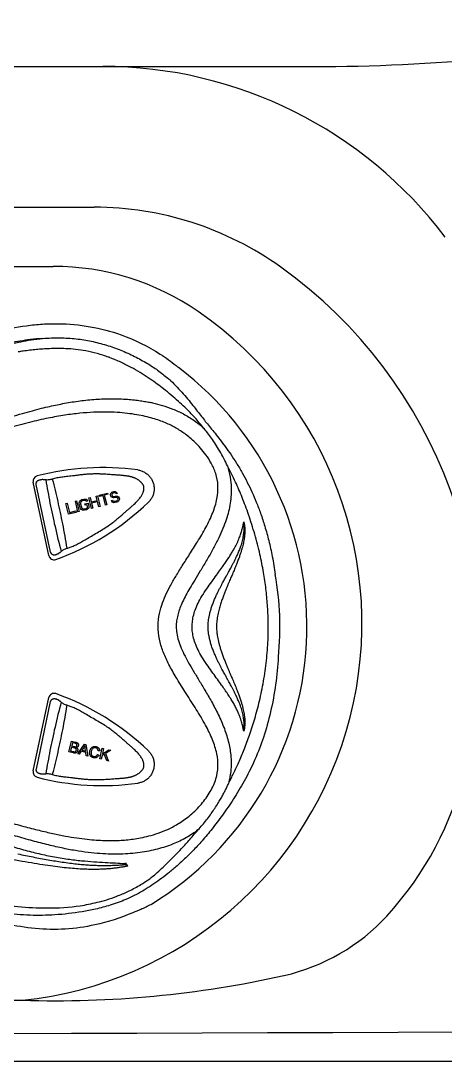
# Model space of a CAD drawing. Extents: x 938 to 1038, y 781 to 934.
# Drawn here: x 991.04 to 994.89, y 799.56 to 809.01 of the extents above; entities that cross this region are included whole.
import ezdxf

# ---------------------------------------------------------------- set-up
doc = ezdxf.new("R2010")
doc.units = 0
doc.header["$MEASUREMENT"] = 0
doc.layers.add('1', color=4, linetype='Continuous')

# ---------------------------------------------------------------- blocks, each defined once
blk = doc.blocks.new('main_control')
at = {"color": 3, "linetype": 'Continuous'}
for p, q in [((15.3187, 17.8511), (15.307, 17.8602)), ((14.278, 16.3371), (14.1367, 17.002)), ((14.2953, 16.3685), (14.1649, 16.982)), ((14.7363, 16.8846), (14.8119, 16.9034)), ((14.8119, 16.9034), (14.8145, 16.8931)), ((14.8394, 16.8949), (14.8453, 16.9052)), ((14.8453, 16.9052), (14.8522, 16.9113)), ((14.8522, 16.9113), (14.8597, 16.9154)), ((14.8628, 16.903), (14.8573, 16.8994)), ((14.8597, 16.9154), (14.8696, 16.9178)), ((14.8747, 16.9059), (14.8628, 16.903)), ((14.8696, 16.9178), (14.8801, 16.9182)), ((14.8812, 16.9054), (14.8747, 16.9059)), ((14.8801, 16.9182), (14.8896, 16.914)), ((14.8862, 16.9022), (14.8812, 16.9054)), ((14.8892, 16.8986), (14.8862, 16.9022)), ((14.8896, 16.914), (14.8976, 16.9073)), ((14.8976, 16.9073), (14.9012, 16.9016)), ((15.1305, 16.9849), (15.1254, 16.9908)), ((14.4319, 16.8087), (14.4438, 16.8117)), ((14.456, 16.7117), (14.4319, 16.8087)), ((14.4438, 16.8117), (14.4649, 16.727)), ((14.5194, 16.8305), (14.5314, 16.8335)), ((14.5436, 16.7335), (14.5194, 16.8305)), ((14.5314, 16.8335), (14.5555, 16.7365)), ((14.5549, 16.8152), (14.5568, 16.8245)), ((14.5555, 16.8044), (14.5549, 16.8152)), ((14.5568, 16.8245), (14.5627, 16.8347)), ((14.5627, 16.8347), (14.5697, 16.8409)), ((14.5698, 16.8233), (14.5674, 16.8162)), ((14.5674, 16.8162), (14.5674, 16.8074)), ((14.5697, 16.8409), (14.5791, 16.8454)), ((14.5748, 16.829), (14.5698, 16.8233)), ((14.5822, 16.833), (14.5748, 16.829)), ((14.5791, 16.8454), (14.597, 16.8499)), ((14.6001, 16.8375), (14.5822, 16.833)), ((14.597, 16.8499), (14.6075, 16.8503)), ((14.6086, 16.8374), (14.6001, 16.8375)), ((14.6058, 16.806), (14.6357, 16.8135)), ((14.6075, 16.8503), (14.6165, 16.8481)), ((14.6156, 16.8348), (14.6086, 16.8374)), ((14.6191, 16.8291), (14.6156, 16.8348)), ((14.6165, 16.8481), (14.6265, 16.8419)), ((14.6311, 16.832), (14.6191, 16.8291)), ((14.6265, 16.8419), (14.6311, 16.832)), ((14.6357, 16.8135), (14.6434, 16.7825)), ((14.6408, 16.8608), (14.6527, 16.8638)), ((14.665, 16.7637), (14.6408, 16.8608)), ((14.6527, 16.8638), (14.6625, 16.8245)), ((14.6625, 16.8245), (14.7182, 16.8384)), ((14.7213, 16.826), (14.6656, 16.8121)), ((14.6656, 16.8121), (14.6769, 16.7667)), ((14.7085, 16.8776), (14.7204, 16.8806)), ((14.7182, 16.8384), (14.7085, 16.8776)), ((14.7204, 16.8806), (14.7446, 16.7836)), ((14.7326, 16.7806), (14.7213, 16.826)), ((14.7389, 16.8743), (14.7363, 16.8846)), ((14.7707, 16.8822), (14.7389, 16.8743)), ((14.7923, 16.7955), (14.7707, 16.8822)), ((14.8145, 16.8931), (14.7827, 16.8852)), ((14.7827, 16.8852), (14.8043, 16.7985)), ((14.8395, 16.8862), (14.8394, 16.8949)), ((14.8415, 16.8779), (14.8395, 16.8862)), ((14.8456, 16.8702), (14.8415, 16.8779)), ((14.8454, 16.8372), (14.8573, 16.8402)), ((14.8494, 16.8295), (14.8454, 16.8372)), ((14.8556, 16.8639), (14.8456, 16.8702)), ((14.8579, 16.8206), (14.8494, 16.8295)), ((14.8524, 16.8938), (14.8519, 16.8871)), ((14.8519, 16.8871), (14.853, 16.883)), ((14.8573, 16.8994), (14.8524, 16.8938)), ((14.853, 16.883), (14.8565, 16.8773)), ((14.8646, 16.8618), (14.8556, 16.8639)), ((14.8565, 16.8773), (14.8635, 16.8746)), ((14.8573, 16.8402), (14.8608, 16.8345)), ((14.8694, 16.8169), (14.8579, 16.8206)), ((14.8608, 16.8345), (14.8683, 16.8298)), ((14.8635, 16.8746), (14.87, 16.8741)), ((14.8731, 16.8617), (14.8646, 16.8618)), ((14.8683, 16.8298), (14.8768, 16.8297)), ((14.8799, 16.8173), (14.8694, 16.8169)), ((14.87, 16.8741), (14.8819, 16.877)), ((14.885, 16.8647), (14.8731, 16.8617)), ((14.8768, 16.8297), (14.8927, 16.8337)), ((14.8958, 16.8213), (14.8799, 16.8173)), ((14.8819, 16.877), (14.8924, 16.8775)), ((14.8935, 16.8646), (14.885, 16.8647)), ((14.9012, 16.9016), (14.8892, 16.8986)), ((14.8924, 16.8775), (14.9014, 16.8753)), ((14.8927, 16.8337), (14.9002, 16.8377)), ((14.9005, 16.8619), (14.8935, 16.8646)), ((14.9053, 16.8258), (14.8958, 16.8213)), ((14.9002, 16.8377), (14.9051, 16.8434)), ((14.906, 16.8567), (14.9005, 16.8619)), ((14.9014, 16.8753), (14.9114, 16.869)), ((14.9051, 16.8434), (14.9076, 16.8505)), ((14.9122, 16.832), (14.9053, 16.8258)), ((14.9076, 16.8505), (14.906, 16.8567)), ((14.9114, 16.869), (14.9174, 16.8618)), ((14.9181, 16.8422), (14.9122, 16.832)), ((14.9174, 16.8618), (14.92, 16.8515)), ((14.92, 16.8515), (14.9181, 16.8422)), ((14.5277, 16.7295), (14.456, 16.7117)), ((14.4649, 16.727), (14.5246, 16.7419)), ((14.5246, 16.7419), (14.5277, 16.7295)), ((14.5555, 16.7365), (14.5436, 16.7335)), ((14.5632, 16.7735), (14.5555, 16.8044)), ((14.5678, 16.7636), (14.5632, 16.7735)), ((14.5674, 16.8074), (14.5752, 16.7764)), ((14.5738, 16.7564), (14.5678, 16.7636)), ((14.5838, 16.7501), (14.5738, 16.7564)), ((14.5752, 16.7764), (14.5792, 16.7687)), ((14.5792, 16.7687), (14.5847, 16.7635)), ((14.5928, 16.748), (14.5838, 16.7501)), ((14.5847, 16.7635), (14.5917, 16.7608)), ((14.5917, 16.7608), (14.6002, 16.7608)), ((14.6033, 16.7484), (14.5928, 16.748)), ((14.6002, 16.7608), (14.6181, 16.7652)), ((14.6212, 16.7528), (14.6033, 16.7484)), ((14.6089, 16.7936), (14.6058, 16.806)), ((14.6268, 16.7981), (14.6089, 16.7936)), ((14.6181, 16.7652), (14.6256, 16.7693)), ((14.6306, 16.7574), (14.6212, 16.7528)), ((14.6256, 16.7693), (14.6305, 16.7749)), ((14.631, 16.7816), (14.6268, 16.7981)), ((14.6305, 16.7749), (14.631, 16.7816)), ((14.6376, 16.7635), (14.6306, 16.7574)), ((14.6435, 16.7737), (14.6376, 16.7635)), ((14.6434, 16.7825), (14.6435, 16.7737)), ((14.6769, 16.7667), (14.665, 16.7637)), ((14.7446, 16.7836), (14.7326, 16.7806)), ((14.8043, 16.7985), (14.7923, 16.7955)), ((14.1367, 14.3832), (14.278, 15.0481)), ((14.1652, 14.4), (14.2953, 15.0118)), ((14.4614, 14.5555), (14.4838, 14.6529)), ((14.4838, 14.6529), (14.5204, 14.6445)), ((14.4941, 14.6384), (14.4873, 14.609)), ((14.5136, 14.6339), (14.4941, 14.6384)), ((14.4985, 14.5469), (14.4614, 14.5555)), ((14.4846, 14.5975), (14.4769, 14.564)), ((14.4769, 14.564), (14.5012, 14.5584)), ((14.5072, 14.5923), (14.4846, 14.5975)), ((14.4873, 14.609), (14.5084, 14.6041)), ((14.542, 14.5369), (14.6019, 14.6257)), ((14.5732, 14.5607), (14.5557, 14.5337)), ((14.6139, 14.5513), (14.5732, 14.5607)), ((14.5966, 14.5965), (14.5793, 14.5704)), ((14.5793, 14.5704), (14.6124, 14.5627)), ((14.6019, 14.6257), (14.6158, 14.6224)), ((14.6124, 14.5627), (14.6084, 14.5921)), ((14.6185, 14.5192), (14.6139, 14.5513)), ((14.6158, 14.6224), (14.6332, 14.5158)), ((14.7405, 14.5655), (14.7272, 14.5654)), ((14.7412, 14.4909), (14.7637, 14.5883)), ((14.7637, 14.5883), (14.7766, 14.5853)), ((14.7766, 14.5853), (14.7655, 14.537)), ((14.7655, 14.537), (14.825, 14.5741)), ((14.8425, 14.5701), (14.7925, 14.5401)), ((14.825, 14.5741), (14.8425, 14.5701)), ((14.5557, 14.5337), (14.542, 14.5369)), ((14.6332, 14.5158), (14.6185, 14.5192)), ((14.7209, 14.5315), (14.733, 14.5253)), ((14.7541, 14.4879), (14.7412, 14.4909)), ((14.7619, 14.5216), (14.7541, 14.4879)), ((14.7815, 14.5335), (14.7619, 14.5216)), ((14.8048, 14.4762), (14.7815, 14.5335)), ((14.7925, 14.5401), (14.8218, 14.4723)), ((14.8218, 14.4723), (14.8048, 14.4762)), ((15.1254, 14.3905), (15.1303, 14.3962)), ((15.1254, 14.3905), (15.1303, 14.3962)), ((14.9813, 13.5421), (14.9679, 13.5426)), ((14.985, 13.5358), (14.9814, 13.5421)), ((14.9854, 13.5344), (14.9821, 13.534)), ((14.9934, 13.522), (14.995, 13.5197)), ((15.1009, 13.3428), (15.1146, 13.351)), ((15.1439, 13.3002), (15.1294, 13.2916))]:
    blk.add_line(p, q, dxfattribs=at)
for centre, radius, start, end in [((14.437, 15.4224), 2.7977, 98.07293, 98.95974), ((14.3355, 16.8084), 1.415, 69.44618, 69.86738), ((14.3502, 16.7156), 1.7282, 50.23007, 51.10916), ((14.9253, 17.4321), 0.6738, 46.80999, 49.99047), ((14.8932, 16.1569), 1.5995, 78.18846, 78.76444), ((14.766, 14.7869), 2.349, 82.13624, 104.64203), ((14.1846, 17.0122), 0.049, 104.64203, 192), ((14.1935, 17.0861), 0.0621, 273.77599, 278.24774), ((13.5549, 18.5142), 2.349, 289.58639, 313.86376), ((14.9451, 16.9913), 0.208, 318.19558, 323.22559), ((15.2207, 16.674), 0.8412, 342.65318, 346.07611), ((14.326, 16.3473), 0.049, 192, 289.58639), ((14.3806, 16.2956), 0.0602, 115.20931, 121.56399), ((13.671, 15.6926), 2.7062, 354.16642, 10.06617), ((14.326, 15.0379), 0.049, 70.41361, 168), ((13.5549, 12.871), 2.349, 46.13624, 70.41361), ((13.4272, 12.88), 2.3423, 66.49548, 66.98068), ((15.2189, 14.7107), 0.8431, 13.92047, 17.34608), ((14.1846, 14.373), 0.049, 168, 255.35797), ((14.65, 16.6505), 2.3366, 258.71237, 258.86418), ((14.2139, 14.4074), 0.0517, 252.89069, 264.39499), ((14.766, 16.5983), 2.349, 255.35797, 277.86376)]:
    blk.add_arc(centre, radius, start, end, dxfattribs=at)
at = {"color": 4, "linetype": 'Continuous'}
for centre, radius, start, end in [((13.671, 15.6926), 2.952, 301.34667, 52.8), ((14.2007, 15.1129), 2.1865, 294.74587, 297.39073)]:
    blk.add_arc(centre, radius, start, end, dxfattribs=at)
for points, start_tangent, end_tangent in [([(6.4067, 18.0607), (6.5509, 18.1651), (6.9064, 18.3403), (7.1886, 18.4146), (7.4772, 18.4415), (7.622, 18.4378), (7.7661, 18.4232), (8.0511, 18.371), (8.3332, 18.3054), (8.6163, 18.2441), (8.9013, 18.1914), (9.1877, 18.1468), (9.7636, 18.0789), (10.3417, 18.037), (10.921, 18.0226), (11.5002, 18.037), (12.0783, 18.0789), (12.6542, 18.1468), (12.9406, 18.1914), (13.2256, 18.2441), (13.5087, 18.3054), (13.7908, 18.371), (14.0758, 18.4232), (14.2199, 18.4378), (14.3647, 18.4415), (14.6533, 18.4146), (14.9355, 18.3403), (15.291, 18.1651), (15.4352, 18.0607)], (0.778346, 0.627835), (0.778346, -0.627835)), ([(15.1159, 13.1272), (15.0425, 13.095), (14.6969, 12.9853), (14.4274, 12.9469), (14.1555, 12.952), (13.6209, 13.0531), (13.3557, 13.1143), (13.0888, 13.1678), (12.8203, 13.2137), (12.5507, 13.2528), (12.0091, 13.3127), (11.4656, 13.3498), (10.9213, 13.3626), (10.3771, 13.3499), (9.8336, 13.3128), (9.292, 13.2529), (9.0224, 13.2138), (8.7539, 13.1679), (8.487, 13.1144), (8.2218, 13.0533), (7.6872, 12.9521), (7.4152, 12.9469), (7.1452, 12.9853), (6.7995, 13.095), (6.7252, 13.1276)], (-0.908196, -0.418544), (-0.908028, 0.41891))]:
    blk.add_spline(points, degree=3, dxfattribs=dict(at, start_tangent=start_tangent, end_tangent=end_tangent))
at = {"color": 3, "linetype": 'Continuous'}
for points, start_tangent, end_tangent in [([(14.2226, 18.3076), (14.113, 18.2973), (14.0179, 18.2833), (13.9296, 18.2679), (13.8415, 18.251), (13.7496, 18.2317), (13.6508, 18.2095), (13.5433, 18.1844), (13.4266, 18.1576), (13.2985, 18.1298), (13.1563, 18.1008), (13, 18.0713), (12.8303, 18.0419), (12.6461, 18.0131), (12.445, 17.9852), (12.2258, 17.9588), (11.9868, 17.9349), (11.7259, 17.9144), (11.4408, 17.8986), (11.128, 17.8891), (10.7837, 17.8881), (10.4262, 17.8976), (10.1003, 17.9155), (9.813, 17.9388), (9.5576, 17.9655), (9.3285, 17.9943), (9.1224, 18.0242), (8.9361, 18.0546), (8.7666, 18.0851), (8.6128, 18.1153), (8.4745, 18.1444), (8.3496, 18.1725), (8.2352, 18.1992), (8.1309, 18.2232), (8.0356, 18.2438), (7.9464, 18.2617), (7.8591, 18.2776), (7.7681, 18.2922), (7.6667, 18.3042), (7.5507, 18.3101), (7.4239, 18.306)], (-0.998263, -0.058913), (-0.997198, -0.074805)), ([(7.4239, 18.306), (7.5058, 18.3074), (7.5793, 18.3049), (7.6478, 18.2994), (7.7183, 18.2907), (7.7953, 18.2785), (7.8757, 18.2633), (7.9603, 18.2453), (8.0535, 18.2233), (8.1558, 18.1969), (8.2663, 18.1667), (8.386, 18.1339), (8.5172, 18.1), (8.6642, 18.0654), (8.8332, 18.0298), (9.0266, 17.9942), (9.2423, 17.9604), (9.4809, 17.93), (9.7442, 17.9044), (10.0325, 17.8848), (10.3505, 17.8715), (10.7079, 17.8647), (11.0971, 17.8646), (11.4786, 17.8718), (11.8192, 17.8861), (12.1198, 17.9065), (12.3883, 17.9324), (12.6286, 17.9625), (12.8449, 17.9957), (13.0391, 18.0314), (13.211, 18.0683), (13.3643, 18.1062), (13.5032, 18.1442), (13.6288, 18.1803), (13.7408, 18.2116), (13.8418, 18.2377), (13.935, 18.2596), (14.0242, 18.2782), (14.1168, 18.2944), (14.2226, 18.3076)], (0.998947, 0.045889), (0.995667, 0.09299)), ([(14.2226, 18.3076), (14.383, 18.3135), (14.5278, 18.3042), (14.6642, 18.2823), (14.8011, 18.2472), (14.9326, 18.2007), (15.0558, 18.1453), (15.1744, 18.0804)], (0.996091, 0.08833), (0.859105, -0.5118)), ([(14.8226, 18.1369), (14.7174, 18.1707), (14.6148, 18.1944), (14.5206, 18.2082), (14.4339, 18.2147), (14.3549, 18.2163), (14.2852, 18.2148), (14.2229, 18.2114), (14.1654, 18.2067), (14.1073, 18.2005), (14.0442, 18.1923)], (-0.938908, 0.344168), (-0.990099, -0.140368)), ([(15.307, 17.8602), (15.2479, 17.9046), (15.1821, 17.9505), (15.1083, 17.9977), (15.0252, 18.0452), (14.9319, 18.0918), (14.8323, 18.1333)], (-0.789553, 0.613682), (-0.936345, 0.351081)), ([(15.1744, 18.0804), (15.2665, 18.0197), (15.3585, 17.9483)], (0.85373, -0.520716), (0.764063, -0.645142)), ([(15.6456, 17.543), (15.6053, 17.5891), (15.5619, 17.635), (15.5127, 17.6836), (15.4553, 17.7369), (15.391, 17.7928), (15.3187, 17.8511)], (-0.643183, 0.765713), (-0.790254, 0.61278)), ([(15.3865, 17.9234), (15.4435, 17.867), (15.5001, 17.8053), (15.5523, 17.7435), (15.5979, 17.6862), (15.6372, 17.6355), (15.6733, 17.5891), (15.7091, 17.5441), (15.7467, 17.4976), (15.788, 17.4466), (15.8331, 17.3896), (15.8806, 17.3267), (15.9306, 17.2562), (15.9833, 17.1755), (16.0349, 17.0887), (16.0814, 17.0018), (16.1236, 16.9141), (16.1632, 16.8221), (16.202, 16.72), (16.2401, 16.6036), (16.276, 16.4728), (16.3081, 16.3278), (16.3355, 16.1656)], (0.728236, -0.685327), (0.141558, -0.98993)), ([(10.921, 17.0187), (11.2976, 17.0246), (11.6391, 17.0444), (11.9484, 17.0755), (12.2284, 17.1154), (12.4817, 17.1621), (12.7105, 17.2139), (12.9171, 17.2689), (13.1045, 17.3252), (13.2747, 17.3803), (13.4302, 17.4323), (13.573, 17.4803), (13.7046, 17.5239), (13.8264, 17.5631), (13.9379, 17.5976), (14.0382, 17.627), (14.1291, 17.6521), (14.2124, 17.6735), (14.2875, 17.6914), (14.3552, 17.7061), (14.4216, 17.7191), (14.4907, 17.731), (14.5619, 17.7414), (14.6338, 17.7498), (14.7044, 17.7559), (14.7744, 17.7597), (14.8459, 17.7611), (14.9214, 17.7598), (14.9929, 17.7557), (15.0558, 17.7497), (15.1114, 17.7424), (15.1608, 17.7343), (15.2049, 17.7257)], (0.999985, -0.005535), (0.978502, -0.206238)), ([(15.2206, 17.7225), (15.3096, 17.6995), (15.4042, 17.667), (15.502, 17.6222), (15.5987, 17.5632), (15.6882, 17.4904)], (0.976263, -0.216588), (0.727412, -0.686201)), ([(15.223, 17.5822), (15.1546, 17.6), (15.0776, 17.6154), (14.9924, 17.6276), (14.8989, 17.6359), (14.7966, 17.6394), (14.6843, 17.6373), (14.561, 17.6283), (14.4247, 17.6112), (14.2727, 17.5843), (14.1032, 17.5456), (13.9153, 17.4939), (13.71, 17.4297), (13.4856, 17.3542), (13.2361, 17.2692), (12.9552, 17.1806), (12.6383, 17.0974), (12.2818, 17.0257), (11.8815, 16.9696), (11.4336, 16.9334), (10.9334, 16.9223)], (-0.960007, 0.279976), (-0.999982, 0.006033)), ([(10.9635, 14.4489), (11.4185, 14.4391), (11.8227, 14.4003), (12.1833, 14.3447), (12.5064, 14.2807), (12.7974, 14.2139), (13.0607, 14.1477), (13.2999, 14.0843), (13.5179, 14.025), (13.7163, 13.9706), (13.894, 13.9216), (14.0515, 13.8791), (14.1913, 13.8436), (14.3163, 13.8147), (14.4294, 13.7919), (14.5327, 13.7746), (14.6262, 13.7625), (14.7101, 13.7549), (14.7855, 13.7512), (14.8543, 13.7505), (14.9189, 13.7524), (14.9815, 13.7569), (15.045, 13.7642), (15.1124, 13.7753), (15.187, 13.792), (15.2713, 13.8173), (15.3646, 13.8549), (15.463, 13.9086), (15.5648, 13.9832), (15.6639, 14.0816), (15.7454, 14.1956), (15.796, 14.3101), (15.815, 14.4211), (15.804, 14.5385), (15.765, 14.6652), (15.7015, 14.7991), (15.6179, 14.9415), (15.5256, 15.0863), (15.4435, 15.2172), (15.3766, 15.3346), (15.3256, 15.4428), (15.2897, 15.5509), (15.2715, 15.667), (15.2789, 15.7847), (15.3048, 15.886), (15.339, 15.9737), (15.3805, 16.058), (15.4315, 16.1481), (15.4909, 16.2447), (15.5575, 16.3488), (15.6297, 16.4627), (15.7047, 16.5917), (15.7674, 16.7256), (15.8055, 16.8533), (15.8146, 16.9715), (15.7941, 17.0813), (15.7533, 17.1755), (15.7056, 17.2509), (15.6559, 17.313), (15.6068, 17.3643), (15.5599, 17.4063), (15.5158, 17.4407), (15.4734, 17.4698), (15.4306, 17.4957), (15.3856, 17.5196), (15.337, 17.5418), (15.2834, 17.5627), (15.223, 17.5822)], (0.999786, 0.020687), (-0.960007, 0.279976)), ([(15.6882, 17.4904), (15.6667, 17.5175), (15.6456, 17.543)], (-0.611788, 0.791022), (-0.646167, 0.763196)), ([(15.9007, 17.1512), (15.8686, 17.2175), (15.8306, 17.2861), (15.7918, 17.3489), (15.7552, 17.4034), (15.7209, 17.4504), (15.6883, 17.4904)], (-0.410162, 0.912013), (-0.654903, 0.755713)), ([(15.0874, 17.1138), (15.1185, 17.1064), (15.1476, 17.0935), (15.1739, 17.0754), (15.1964, 17.0528), (15.2142, 17.0263), (15.2267, 16.997), (15.2338, 16.9659), (15.235, 16.934), (15.2301, 16.9025), (15.2194, 16.8725), (15.2035, 16.8448), (15.1827, 16.8206)], (0.990596, -0.136818), (-0.72099, -0.692946)), ([(15.9007, 17.1512), (15.9253, 17.0485), (15.9345, 16.9545), (15.9325, 16.8703), (15.9226, 16.7932), (15.9062, 16.7192), (15.8829, 16.6435), (15.8515, 16.5624), (15.8113, 16.4751), (15.7631, 16.3834), (15.7091, 16.2893), (15.6539, 16.1976), (15.6036, 16.1149), (15.5605, 16.0423), (15.5238, 15.9768), (15.4935, 15.9161), (15.4696, 15.8596), (15.4523, 15.8071), (15.4411, 15.7575), (15.4359, 15.7057), (15.4385, 15.6478), (15.4514, 15.5829), (15.4745, 15.5141), (15.5063, 15.4431), (15.5453, 15.3693), (15.5906, 15.2912), (15.6413, 15.2068), (15.697, 15.1143), (15.7565, 15.0112), (15.8175, 14.8945), (15.8727, 14.7662), (15.9123, 14.6358), (15.9317, 14.5121), (15.9317, 14.3937), (15.9108, 14.2693)], (0.30075, -0.953703), (-0.249924, -0.968265)), ([(15.9108, 14.2693), (15.9562, 14.3593), (16.0031, 14.4609), (16.0518, 14.5771), (16.1009, 14.7084), (16.1484, 14.8551), (16.192, 15.0181), (16.2288, 15.1961), (16.2555, 15.3842), (16.2694, 15.5727), (16.2711, 15.7407), (16.2643, 15.89), (16.2505, 16.034), (16.2286, 16.1836), (16.1959, 16.3476), (16.149, 16.5302), (16.0926, 16.7089), (16.0344, 16.8647), (15.9738, 17.0044), (15.9007, 17.1512)], (0.465625, 0.884982), (-0.468905, 0.883248)), ([(14.1649, 16.982), (14.1645, 16.9846), (14.1641, 16.9885), (14.1642, 16.9924), (14.1648, 16.9962), (14.1658, 17), (14.1672, 17.0036), (14.169, 17.0071), (14.1713, 17.0104), (14.174, 17.0135), (14.1771, 17.0163), (14.1805, 17.0187), (14.1843, 17.0207), (14.1883, 17.0223), (14.197, 17.024), (14.1976, 17.0241)], (-0.20801, 0.978127), (0.997845, 0.06562)), ([(14.2513, 17.0241), (14.2379, 17.0256), (14.2252, 17.0261), (14.2134, 17.0258), (14.2024, 17.0246)], (-0.990328, 0.138746), (-0.989674, -0.143336)), ([(14.3102, 17.0302), (14.2953, 17.0261), (14.2805, 17.0237), (14.2658, 17.023), (14.2513, 17.0241)], (-0.948772, -0.315962), (-0.990328, 0.138746)), ([(14.2513, 17.0241), (14.2892, 16.8132), (14.3347, 16.6009), (14.3908, 16.3745)], (0.160266, -0.987074), (0.255552, -0.966795)), ([(14.2513, 17.0241), (14.2892, 16.8132), (14.3347, 16.6009), (14.3908, 16.3745)], (0.160266, -0.987074), (0.255552, -0.966795)), ([(15.1254, 16.9908), (15.1211, 16.9964), (15.1162, 17.002), (15.1108, 17.0074), (15.1048, 17.0128), (15.0983, 17.0181), (15.0914, 17.0231), (15.0839, 17.028), (15.0761, 17.0326), (15.0679, 17.0368), (15.0596, 17.0406), (15.0513, 17.0439), (15.0429, 17.0469), (15.0344, 17.0495), (15.0259, 17.0519), (15.0174, 17.0539), (15.0086, 17.0558), (14.999, 17.0575), (14.9883, 17.0592), (14.9764, 17.0608), (14.9635, 17.0622), (14.9498, 17.0636), (14.9348, 17.0648), (14.9185, 17.066), (14.9006, 17.0674), (14.8808, 17.0689), (14.8594, 17.0705), (14.8363, 17.0722), (14.8113, 17.0739), (14.784, 17.0756), (14.7541, 17.077), (14.7211, 17.0778), (14.6845, 17.0776), (14.6448, 17.076), (14.6041, 17.0728), (14.5645, 17.0686), (14.5278, 17.0642), (14.4946, 17.0602), (14.4654, 17.0568), (14.4398, 17.0539), (14.4169, 17.0513), (14.3954, 17.0485), (14.3742, 17.0453), (14.3527, 17.0413), (14.3311, 17.0363), (14.3102, 17.0302)], (-0.583429, 0.812164), (-0.948772, -0.315962)), ([(15.1254, 16.9908), (15.1211, 16.9964), (15.1162, 17.002), (15.1108, 17.0074), (15.1048, 17.0128), (15.0983, 17.0181), (15.0914, 17.0231), (15.0839, 17.028), (15.0761, 17.0326), (15.0679, 17.0368), (15.0596, 17.0406), (15.0513, 17.0439), (15.0429, 17.0469), (15.0344, 17.0495), (15.0259, 17.0519), (15.0174, 17.0539), (15.0086, 17.0558), (14.999, 17.0575), (14.9883, 17.0592), (14.9764, 17.0608), (14.9635, 17.0622), (14.9497, 17.0636), (14.9348, 17.0648), (14.9185, 17.066), (14.9005, 17.0674), (14.8808, 17.0689), (14.8593, 17.0705), (14.8363, 17.0722), (14.8113, 17.0739), (14.784, 17.0756), (14.7541, 17.077), (14.7211, 17.0778), (14.6845, 17.0776), (14.6448, 17.076), (14.604, 17.0728), (14.5645, 17.0686), (14.5278, 17.0642), (14.4946, 17.0602), (14.4654, 17.0568), (14.4398, 17.0539), (14.4169, 17.0513), (14.3954, 17.0485), (14.3742, 17.0453), (14.3527, 17.0413), (14.3311, 17.0363), (14.3102, 17.0302)], (-0.583429, 0.812164), (-0.948772, -0.315963)), ([(14.3102, 17.0302), (14.359, 16.829), (14.4022, 16.6245), (14.442, 16.403)], (0.253899, -0.967231), (0.160276, -0.987072)), ([(14.3102, 17.0302), (14.359, 16.829), (14.4022, 16.6245), (14.442, 16.403)], (0.253899, -0.967231), (0.160276, -0.987072)), ([(15.1117, 16.8668), (15.121, 16.8805), (15.1279, 16.8929), (15.1331, 16.9042), (15.1369, 16.9146), (15.1397, 16.9242), (15.1416, 16.9332), (15.1427, 16.9414), (15.143, 16.9489), (15.1427, 16.9565), (15.1412, 16.9643), (15.1387, 16.9717), (15.135, 16.9786), (15.1305, 16.9849), (15.1254, 16.9908)], (0.597778, 0.801662), (-0.685841, 0.727751)), ([(14.442, 16.403), (14.4734, 16.4133), (14.5079, 16.4273), (14.5453, 16.4452), (14.5857, 16.467), (14.6295, 16.4927), (14.6778, 16.5213), (14.7301, 16.552), (14.7826, 16.5838), (14.8293, 16.6148), (14.8689, 16.6444), (14.9032, 16.6721), (14.9336, 16.698), (14.9608, 16.7218), (14.9852, 16.7433), (15.0075, 16.7628), (15.0277, 16.7802), (15.0456, 16.796), (15.0615, 16.8106), (15.0758, 16.8248), (15.0888, 16.8388), (15.1002, 16.8527)], (0.961754, 0.273914), (0.609797, 0.792558)), ([(15.8481, 16.2235), (15.8763, 16.2642), (15.9016, 16.3013), (15.9241, 16.3356), (15.9438, 16.3675), (15.961, 16.3972), (15.9758, 16.4249), (15.9885, 16.4506), (15.9993, 16.4746), (16.0085, 16.4969), (16.0163, 16.5177), (16.023, 16.5371), (16.0285, 16.5549), (16.033, 16.5711), (16.0368, 16.5858), (16.04, 16.5992), (16.0427, 16.6115), (16.0451, 16.6227), (16.0473, 16.6332), (16.0493, 16.643)], (0.571515, 0.820591), (0.202541, 0.979274)), ([(16.0493, 16.643), (16.0517, 16.6336), (16.0539, 16.6234), (16.0558, 16.6123), (16.0573, 16.6002), (16.0583, 16.5872), (16.059, 16.5731), (16.059, 16.5579), (16.0585, 16.5415), (16.0572, 16.5239), (16.0551, 16.505), (16.0521, 16.4846), (16.0481, 16.4628), (16.043, 16.4394), (16.0367, 16.4142), (16.029, 16.3871), (16.0199, 16.3579), (16.0092, 16.3264), (15.9966, 16.2921), (15.9821, 16.2546), (15.9653, 16.2136), (15.9464, 16.1693)], (0.272583, -0.962132), (-0.3982, -0.917299)), ([(16.0372, 16.4716), (16.0426, 16.4955), (16.0466, 16.5174), (16.0496, 16.5379), (16.0516, 16.5571), (16.0527, 16.575), (16.0531, 16.5915), (16.0528, 16.6066), (16.052, 16.6202), (16.0508, 16.6324), (16.0493, 16.643)], (0.239331, 0.970938), (-0.153996, 0.988071)), ([(14.3491, 16.3469), (14.3479, 16.3462), (14.34, 16.3428), (14.3358, 16.3418), (14.3316, 16.3413), (14.3233, 16.3417), (14.3193, 16.3426), (14.3156, 16.3439), (14.312, 16.3456), (14.3088, 16.3477), (14.3058, 16.3501), (14.3032, 16.3528), (14.3008, 16.3558), (14.2988, 16.359), (14.2972, 16.3623), (14.296, 16.3659), (14.2953, 16.3685)], (-0.851704, -0.524024), (-0.207766, 0.978179)), ([(14.355, 16.3501), (14.3603, 16.3528), (14.3655, 16.3557), (14.3706, 16.3589), (14.3757, 16.3624), (14.3807, 16.3662), (14.3858, 16.3702), (14.3908, 16.3745)], (0.904616, 0.426228), (0.750561, 0.660801)), ([(14.355, 16.3501), (14.3603, 16.3528), (14.3655, 16.3557), (14.3706, 16.3589), (14.3757, 16.3624), (14.3807, 16.3662), (14.3858, 16.3702), (14.3908, 16.3745)], (0.904616, 0.426228), (0.750561, 0.660801)), ([(14.3908, 16.3745), (14.4029, 16.384), (14.4157, 16.392), (14.4288, 16.3984), (14.442, 16.403)], (0.750561, 0.660801), (0.961754, 0.273914)), ([(14.3908, 16.3745), (14.4029, 16.384), (14.4157, 16.392), (14.4288, 16.3984), (14.442, 16.403)], (0.750561, 0.660801), (0.961755, 0.273913)), ([(15.9103, 16.1865), (15.9202, 16.2045), (15.9308, 16.2241), (15.9422, 16.2454), (15.9544, 16.2686), (15.9673, 16.294), (15.9808, 16.3217), (15.9947, 16.3517), (16.009, 16.3852), (16.0236, 16.4232)], (0.481949, 0.876199), (0.337331, 0.941386)), ([(15.5802, 15.6926), (15.5835, 15.7434), (15.5943, 15.7985), (15.6137, 15.8575), (15.6422, 15.9196), (15.6795, 15.9845), (15.7246, 16.0523), (15.7702, 16.1159), (15.8115, 16.1723), (15.8481, 16.2235)], (-0.000004, 1), (0.571449, 0.820638)), ([(15.7256, 15.6926), (15.7262, 15.7165), (15.7283, 15.7424), (15.7323, 15.7705), (15.7382, 15.8011), (15.7465, 15.8341), (15.7572, 15.8691), (15.7702, 15.9053), (15.7845, 15.9409), (15.7992, 15.9741), (15.8135, 16.0045), (15.8271, 16.0319), (15.8398, 16.0566), (15.8514, 16.0787), (15.8621, 16.0987), (15.872, 16.1168), (15.881, 16.1334), (15.8893, 16.1485), (15.897, 16.1623), (15.9039, 16.1749), (15.9103, 16.1865)], (-0.000021, 1), (0.48196, 0.876193)), ([(15.9464, 16.1693), (15.9387, 16.1514), (15.9302, 16.132), (15.9211, 16.1107), (15.9112, 16.0876), (15.9006, 16.0622), (15.8892, 16.0346), (15.8772, 16.0046), (15.8645, 15.9718), (15.8514, 15.9357), (15.8381, 15.8956), (15.8251, 15.8506), (15.8134, 15.8004), (15.805, 15.7462), (15.8021, 15.6926)], (-0.39819, -0.917303), (-0.000578, -1)), ([(15.8481, 15.1617), (15.8102, 15.2146), (15.7688, 15.2712), (15.7245, 15.333), (15.6796, 15.4005), (15.6418, 15.4663), (15.6133, 15.5288), (15.5941, 15.5877), (15.5834, 15.6424), (15.5802, 15.6926)], (-0.571432, 0.820649), (-0.000049, 1)), ([(15.9103, 15.1987), (15.9038, 15.2105), (15.8968, 15.2232), (15.8891, 15.2372), (15.8807, 15.2525), (15.8715, 15.2691), (15.8617, 15.2874), (15.851, 15.3073), (15.8396, 15.3289), (15.8276, 15.3522), (15.8151, 15.3775), (15.8018, 15.4053), (15.788, 15.4362), (15.7738, 15.4704), (15.7602, 15.5072), (15.7482, 15.5452), (15.7387, 15.582), (15.7323, 15.6146), (15.7283, 15.6433), (15.7262, 15.6689), (15.7256, 15.6926)], (-0.481961, 0.876193), (0.000021, 1)), ([(15.8021, 15.6926), (15.8024, 15.6748), (15.8035, 15.6552), (15.8056, 15.6339), (15.8088, 15.6108), (15.8132, 15.5858), (15.8191, 15.5586), (15.8266, 15.529), (15.8358, 15.497), (15.8468, 15.4631), (15.8592, 15.4278), (15.8725, 15.3925), (15.8859, 15.3587), (15.8985, 15.3279), (15.9101, 15.3004), (15.9205, 15.2758), (15.93, 15.2539), (15.9385, 15.234), (15.9464, 15.2159)], (0.000009, -1), (0.398183, -0.917306)), ([(16.3631, 15.4175), (16.338, 15.1669), (16.2921, 14.9175), (16.2274, 14.6867), (16.1506, 14.487), (16.0643, 14.3107), (15.9678, 14.1467), (15.8682, 13.9983), (15.7722, 13.8701), (15.6812, 13.7606), (15.5942, 13.6657), (15.5115, 13.5834), (15.4332, 13.5122), (15.3581, 13.4501), (15.2852, 13.3953), (15.2155, 13.347), (15.1439, 13.3001)], (-0.063291, -0.997995), (-0.844034, -0.53629)), ([(15.9464, 15.2159), (15.9668, 15.1681), (15.9847, 15.124), (16.0003, 15.0833), (16.0138, 15.0457), (16.0251, 15.0109), (16.0344, 14.9792), (16.042, 14.9501), (16.0479, 14.9237), (16.0523, 14.8994), (16.0555, 14.8772), (16.0576, 14.8569), (16.0587, 14.8384), (16.0591, 14.8216), (16.0588, 14.8061), (16.0579, 14.7917), (16.0565, 14.7783), (16.0546, 14.7656), (16.0522, 14.7535), (16.0493, 14.7422)], (0.398165, -0.917314), (-0.272569, -0.962136)), ([(16.0493, 14.7422), (16.0463, 14.7566), (16.0431, 14.7721), (16.0393, 14.7891), (16.0347, 14.8077), (16.0291, 14.8283), (16.022, 14.8512), (16.0131, 14.8764), (16.002, 14.9042), (15.9885, 14.9345), (15.9722, 14.9672), (15.9529, 15.0023), (15.9303, 15.0398), (15.9045, 15.0796), (15.8764, 15.1209), (15.8481, 15.1617)], (-0.202704, 0.97924), (-0.571576, 0.820549)), ([(16.0236, 14.962), (16.0081, 15.0023), (15.9929, 15.0376), (15.9784, 15.0687), (15.9647, 15.0964), (15.952, 15.1212), (15.9402, 15.1436), (15.9294, 15.1638), (15.9194, 15.1821), (15.9103, 15.1987)], (-0.337372, 0.941371), (-0.481952, 0.876197)), ([(14.2953, 15.0118), (14.2971, 15.0178), (14.3001, 15.0235), (14.3042, 15.0286), (14.3093, 15.0328), (14.3152, 15.0361), (14.3218, 15.0381), (14.3288, 15.0388), (14.3361, 15.038), (14.3432, 15.0358)], (0.208169, 0.978093), (0.920383, -0.391019)), ([(14.3908, 15.0068), (14.3859, 15.011), (14.3811, 15.0149), (14.3762, 15.0185), (14.3714, 15.0219), (14.3664, 15.025), (14.3614, 15.0279)], (-0.750572, 0.660789), (-0.877074, 0.480354)), ([(14.3908, 15.0068), (14.3859, 15.011), (14.3811, 15.0149), (14.3762, 15.0185), (14.3714, 15.0219), (14.3664, 15.025), (14.3614, 15.0279)], (-0.750572, 0.660789), (-0.877074, 0.480354)), ([(14.3908, 15.0068), (14.3347, 14.7804), (14.2892, 14.5681), (14.2513, 14.3572)], (-0.255552, -0.966795), (-0.160266, -0.987074)), ([(14.3908, 15.0068), (14.3347, 14.7804), (14.2892, 14.5681), (14.2513, 14.3572)], (-0.255552, -0.966795), (-0.160266, -0.987074)), ([(14.442, 14.9783), (14.4021, 14.7568), (14.359, 14.5523), (14.3102, 14.3511)], (-0.160278, -0.987072), (-0.253898, -0.967231)), ([(14.442, 14.9783), (14.4021, 14.7568), (14.359, 14.5523), (14.3102, 14.3511)], (-0.160278, -0.987072), (-0.253898, -0.967231)), ([(14.442, 14.9783), (14.4288, 14.9829), (14.4157, 14.9893), (14.4029, 14.9973), (14.3908, 15.0068)], (-0.961754, 0.273913), (-0.750572, 0.660789)), ([(14.442, 14.9783), (14.4288, 14.9829), (14.4157, 14.9893), (14.4029, 14.9973), (14.3908, 15.0068)], (-0.961755, 0.273913), (-0.750571, 0.660789)), ([(15.1002, 14.5286), (15.089, 14.5423), (15.0762, 14.5562), (15.0619, 14.5703), (15.0461, 14.5849), (15.0283, 14.6006), (15.0082, 14.618), (14.9859, 14.6374), (14.9615, 14.6589), (14.9344, 14.6827), (14.9041, 14.7084), (14.8702, 14.7359), (14.8315, 14.7649), (14.7868, 14.7948), (14.7362, 14.8257), (14.683, 14.8569), (14.632, 14.8871), (14.5865, 14.9138), (14.5454, 14.9361), (14.5079, 14.954), (14.4735, 14.968), (14.442, 14.9783)], (-0.609797, 0.792558), (-0.961754, 0.273914)), ([(16.0493, 14.7422), (16.0508, 14.7535), (16.052, 14.7661), (16.0528, 14.7799), (16.0531, 14.795), (16.0527, 14.8114), (16.0515, 14.829), (16.0495, 14.8479), (16.0466, 14.8682), (16.0425, 14.89), (16.0372, 14.9135)], (0.154047, 0.988064), (-0.239215, 0.970967)), ([(14.5204, 14.6445), (14.5236, 14.6437), (14.5265, 14.6428), (14.5294, 14.6417), (14.5323, 14.6405), (14.535, 14.6391), (14.5376, 14.6373)], (0.97437, -0.224951), (0.800669, -0.599107)), ([(14.5376, 14.6373), (14.5412, 14.6341), (14.5441, 14.6302), (14.5461, 14.6258)], (0.800669, -0.599107), (0.317375, -0.9483)), ([(14.5146, 14.5449), (14.5095, 14.5451), (14.5042, 14.5458), (14.4985, 14.5469)], (-0.999836, -0.018085), (-0.97437, 0.224951)), ([(14.5012, 14.5584), (14.5023, 14.5581), (14.5034, 14.5579), (14.5044, 14.5577), (14.5054, 14.5575), (14.5064, 14.5573), (14.5074, 14.5571), (14.5083, 14.557), (14.5092, 14.5569), (14.51, 14.5568)], (0.97437, -0.224951), (0.999064, -0.043257)), ([(14.521, 14.5873), (14.5189, 14.5884), (14.5168, 14.5894), (14.5146, 14.5902), (14.5123, 14.5909), (14.5099, 14.5916), (14.5072, 14.5923)], (-0.859454, 0.511213), (-0.97437, 0.224951)), ([(14.5084, 14.6041), (14.5106, 14.6036), (14.5127, 14.6032), (14.5148, 14.6028), (14.5168, 14.6025), (14.5189, 14.6024), (14.5209, 14.6024)], (0.97437, -0.224951), (0.997984, 0.063466)), ([(14.51, 14.5568), (14.5127, 14.5568), (14.5154, 14.5571), (14.5181, 14.5577)], (0.999064, -0.043257), (0.94743, 0.319964)), ([(14.5281, 14.6291), (14.5267, 14.6298), (14.5252, 14.6305), (14.5237, 14.6311), (14.522, 14.6317), (14.5201, 14.6322), (14.5182, 14.6328), (14.516, 14.6334), (14.5136, 14.6339)], (-0.8586, 0.512646), (-0.97437, 0.224951)), ([(14.5264, 14.5473), (14.5228, 14.546), (14.5189, 14.5452), (14.5146, 14.5449)], (-0.913704, -0.406379), (-0.999836, -0.018085)), ([(14.5181, 14.5577), (14.5215, 14.5595), (14.5242, 14.562)], (0.94743, 0.319964), (0.661874, 0.749615)), ([(14.5209, 14.6024), (14.5231, 14.6026), (14.5253, 14.6032), (14.5274, 14.6042), (14.5294, 14.6056)], (0.997984, 0.063466), (0.75844, 0.651743)), ([(14.5275, 14.5799), (14.5259, 14.5828), (14.5237, 14.5853), (14.521, 14.5873)], (-0.374478, 0.927236), (-0.859454, 0.511213)), ([(14.5242, 14.562), (14.5266, 14.5657), (14.5281, 14.5698)], (0.661874, 0.749615), (0.224951, 0.97437)), ([(14.5356, 14.5546), (14.5327, 14.5515), (14.5296, 14.549), (14.5264, 14.5473)], (-0.631695, -0.775217), (-0.913704, -0.406379)), ([(14.5281, 14.5698), (14.5286, 14.5733), (14.5284, 14.5767), (14.5275, 14.5799)], (0.224951, 0.97437), (-0.374478, 0.927236)), ([(14.5335, 14.6225), (14.5323, 14.6251), (14.5304, 14.6273), (14.5281, 14.6291)], (-0.332508, 0.9431), (-0.8586, 0.512646)), ([(14.5409, 14.6011), (14.5373, 14.5982), (14.5332, 14.596), (14.5286, 14.5946)], (-0.700812, -0.713346), (-0.972104, -0.234549)), ([(14.5286, 14.5946), (14.5334, 14.5912), (14.5373, 14.5872), (14.5401, 14.5826)], (0.870699, -0.491816), (0.415078, -0.909786)), ([(14.5294, 14.6056), (14.5315, 14.6078), (14.5329, 14.6105), (14.5339, 14.6135)], (0.75844, 0.651743), (0.224951, 0.97437)), ([(14.5339, 14.6135), (14.5344, 14.6181), (14.5335, 14.6225)], (0.224951, 0.97437), (-0.332508, 0.9431)), ([(14.5414, 14.5667), (14.5392, 14.5603), (14.5356, 14.5546)], (-0.224951, -0.97437), (-0.631695, -0.775217)), ([(14.5401, 14.5826), (14.5417, 14.5776), (14.5422, 14.5724), (14.5414, 14.5667)], (0.415078, -0.909786), (-0.224951, -0.97437)), ([(14.5469, 14.6121), (14.5457, 14.6081), (14.5437, 14.6045), (14.5409, 14.6011)], (-0.224951, -0.97437), (-0.700812, -0.713346)), ([(14.5461, 14.6258), (14.5472, 14.6211), (14.5475, 14.6166), (14.5469, 14.6121)], (0.317375, -0.9483), (-0.224951, -0.97437)), ([(14.6062, 14.6139), (14.6016, 14.6048), (14.5966, 14.5965)], (-0.413535, -0.910488), (-0.548769, -0.835974)), ([(14.6084, 14.5921), (14.6077, 14.5975), (14.6071, 14.6029), (14.6065, 14.6084), (14.6062, 14.6139)], (-0.1331, 0.991103), (-0.041461, 0.99914)), ([(14.6502, 14.5364), (14.6493, 14.5451), (14.6496, 14.5543), (14.6512, 14.5637)], (-0.175112, 0.984549), (0.224951, 0.97437)), ([(14.6512, 14.5637), (14.6541, 14.5734), (14.6582, 14.5819), (14.6631, 14.5889)], (0.224951, 0.97437), (0.642329, 0.766429)), ([(14.6645, 14.5607), (14.663, 14.5527), (14.6626, 14.5451), (14.663, 14.5382)], (-0.224951, -0.97437), (0.14196, -0.989872)), ([(14.6631, 14.5889), (14.6691, 14.5948), (14.676, 14.5994), (14.6836, 14.6023)], (0.642329, 0.766429), (0.962939, 0.26972)), ([(14.6718, 14.5787), (14.6674, 14.57), (14.6645, 14.5607)], (-0.522935, -0.852373), (-0.224951, -0.97437)), ([(14.6857, 14.5907), (14.6803, 14.5878), (14.6756, 14.5837), (14.6718, 14.5787)], (-0.924581, -0.380986), (-0.522935, -0.852373)), ([(14.6836, 14.6023), (14.6917, 14.6039), (14.7001, 14.604), (14.7086, 14.6028)], (0.962939, 0.26972), (0.97437, -0.224951)), ([(14.7058, 14.5918), (14.6986, 14.5928), (14.6919, 14.5925), (14.6857, 14.5907)], (-0.97437, 0.224951), (-0.924581, -0.380986)), ([(14.7209, 14.5832), (14.7167, 14.587), (14.7116, 14.5899), (14.7058, 14.5918)], (-0.643578, 0.765381), (-0.97437, 0.224951)), ([(14.7086, 14.6028), (14.7179, 14.5997), (14.7255, 14.5952), (14.7315, 14.5896)], (0.97437, -0.224951), (0.646975, -0.762511)), ([(14.7272, 14.5654), (14.7264, 14.5708), (14.7251, 14.5755), (14.7232, 14.5797), (14.7209, 14.5832)], (-0.083398, 0.996516), (-0.643578, 0.765381)), ([(14.7315, 14.5896), (14.7361, 14.5827), (14.7391, 14.5748), (14.7405, 14.5655)], (0.646975, -0.762511), (0.061124, -0.99813)), ([(15.1827, 14.5646), (15.2035, 14.5404), (15.2194, 14.5127), (15.2301, 14.4827), (15.235, 14.4512), (15.2338, 14.4193), (15.2267, 14.3882), (15.2142, 14.3588), (15.1964, 14.3324), (15.1739, 14.3098), (15.1476, 14.2917), (15.1185, 14.2788), (15.0874, 14.2714)], (0.72099, -0.692946), (-0.990596, -0.136818)), ([(14.661, 14.5144), (14.6561, 14.5206), (14.6525, 14.5281), (14.6502, 14.5364)], (-0.696148, 0.717899), (-0.175112, 0.984549)), ([(14.6852, 14.502), (14.6805, 14.5033), (14.6762, 14.5047), (14.6721, 14.5065), (14.6681, 14.5087), (14.6643, 14.5113), (14.661, 14.5144)], (-0.97437, 0.224951), (-0.696148, 0.717899)), ([(14.663, 14.5382), (14.6645, 14.532), (14.6673, 14.5264), (14.6711, 14.5217)], (0.14196, -0.989872), (0.719112, -0.694894)), ([(14.6711, 14.5217), (14.6758, 14.518), (14.681, 14.5152), (14.6866, 14.5133)], (0.719112, -0.694894), (0.97437, -0.224951)), ([(14.7128, 14.5044), (14.7043, 14.5015), (14.6951, 14.5007), (14.6852, 14.502)], (-0.903372, -0.428858), (-0.97437, 0.224951)), ([(14.6866, 14.5133), (14.6935, 14.5124), (14.7002, 14.5131), (14.7064, 14.5153)], (0.97437, -0.224951), (0.89401, 0.448047)), ([(14.7064, 14.5153), (14.712, 14.5192), (14.7169, 14.5246), (14.7209, 14.5315)], (0.89401, 0.448047), (0.427104, 0.904203)), ([(14.733, 14.5253), (14.7272, 14.5162), (14.7205, 14.5093), (14.7128, 14.5044)], (-0.459778, -0.888034), (-0.903372, -0.428858)), ([(15.1303, 14.3962), (15.1346, 14.4022), (15.1382, 14.4086), (15.1408, 14.4155), (15.1424, 14.4228), (15.143, 14.4299), (15.1429, 14.4369), (15.1422, 14.4443), (15.1408, 14.4524), (15.1387, 14.461), (15.1357, 14.4703), (15.1318, 14.4801), (15.1267, 14.4908), (15.1199, 14.5026), (15.111, 14.5154), (15.1002, 14.5286)], (0.620846, 0.783933), (-0.665781, 0.746147)), ([(14.1926, 14.3592), (14.1855, 14.3613), (14.1792, 14.3648), (14.1738, 14.3693), (14.1696, 14.3748), (14.1666, 14.3808), (14.1649, 14.3872), (14.1645, 14.3937), (14.1652, 14.4)], (-0.980665, 0.195692), (0.207709, 0.978191)), ([(14.2088, 14.3559), (14.222, 14.3552), (14.2361, 14.3556), (14.2513, 14.3572)], (0.995148, -0.098392), (0.990328, 0.138745)), ([(14.2088, 14.3559), (14.222, 14.3552), (14.2361, 14.3556), (14.2513, 14.3572)], (0.995148, -0.098392), (0.990328, 0.138745)), ([(14.2513, 14.3572), (14.2658, 14.3583), (14.2805, 14.3576), (14.2953, 14.3552), (14.3102, 14.3511)], (0.990328, 0.138745), (0.948781, -0.315934)), ([(14.3102, 14.3511), (14.3308, 14.345), (14.352, 14.3401), (14.3732, 14.3362), (14.3941, 14.333), (14.4151, 14.3303), (14.4373, 14.3277), (14.4617, 14.325), (14.4892, 14.3218), (14.5198, 14.318), (14.5529, 14.314), (14.5891, 14.31), (14.6285, 14.3064), (14.6703, 14.304), (14.7121, 14.3034), (14.7485, 14.3042), (14.7806, 14.3055), (14.8093, 14.3072), (14.8352, 14.309), (14.8588, 14.3108), (14.8804, 14.3124), (14.9003, 14.3139), (14.9183, 14.3153), (14.9345, 14.3165), (14.9493, 14.3177), (14.9629, 14.319), (14.9756, 14.3204), (14.9874, 14.322), (14.9981, 14.3236), (15.0076, 14.3253), (15.0163, 14.3271), (15.0247, 14.3291), (15.0331, 14.3314), (15.0415, 14.3339), (15.0497, 14.3368), (15.0579, 14.34), (15.0663, 14.3438), (15.0748, 14.348), (15.0829, 14.3527), (15.0907, 14.3577), (15.0979, 14.3629), (15.1045, 14.3682), (15.1106, 14.3737), (15.1161, 14.3792), (15.121, 14.3848), (15.1254, 14.3905)], (0.948781, -0.315934), (0.583429, 0.812164)), ([(14.3102, 14.3511), (14.3308, 14.345), (14.352, 14.3401), (14.3732, 14.3362), (14.3941, 14.333), (14.4151, 14.3303), (14.4373, 14.3277), (14.4617, 14.325), (14.4892, 14.3218), (14.5198, 14.318), (14.5529, 14.314), (14.5891, 14.31), (14.6285, 14.3064), (14.6703, 14.304), (14.712, 14.3034), (14.7485, 14.3042), (14.7805, 14.3055), (14.8093, 14.3072), (14.8352, 14.309), (14.8588, 14.3108), (14.8804, 14.3124), (14.9003, 14.3139), (14.9182, 14.3153), (14.9345, 14.3165), (14.9493, 14.3177), (14.9629, 14.319), (14.9756, 14.3204), (14.9874, 14.322), (14.9981, 14.3236), (15.0076, 14.3253), (15.0163, 14.3271), (15.0247, 14.3291), (15.0331, 14.3314), (15.0415, 14.3339), (15.0497, 14.3368), (15.0579, 14.34), (15.0663, 14.3438), (15.0748, 14.348), (15.0829, 14.3527), (15.0907, 14.3577), (15.0979, 14.3629), (15.1045, 14.3682), (15.1106, 14.3737), (15.1161, 14.3792), (15.121, 14.3848), (15.1254, 14.3905)], (0.948781, -0.315934), (0.583429, 0.812164)), ([(15.6324, 13.8468), (15.6731, 13.8918), (15.7105, 13.9376), (15.7456, 13.9843), (15.7788, 14.0315), (15.808, 14.0762), (15.8329, 14.117), (15.8542, 14.1542), (15.8726, 14.1884), (15.8885, 14.2201), (15.9023, 14.2497), (15.9108, 14.2693)], (0.692306, 0.721604), (0.391014, 0.920385)), ([(14.9292, 13.6275), (14.8414, 13.627), (14.7433, 13.6316), (14.6359, 13.6421), (14.5199, 13.6592), (14.3943, 13.6834), (14.2588, 13.7148), (14.1129, 13.753), (13.9555, 13.7975), (13.7854, 13.8473), (13.6005, 13.9012), (13.3994, 13.9592), (13.1805, 14.0211), (12.9887, 14.0735)], (-0.99945, -0.033157), (-0.965898, 0.258924)), ([(12.9716, 14.0112), (13.1236, 13.9669), (13.295, 13.9134), (13.4551, 13.8607), (13.6058, 13.8094), (13.7497, 13.7605), (13.8901, 13.7147), (14.0299, 13.6727), (14.1703, 13.636), (14.3121, 13.6055), (14.4514, 13.5825), (14.5761, 13.5678), (14.6888, 13.5586), (14.7909, 13.5522), (14.8836, 13.5471), (14.9679, 13.5426)], (0.962981, -0.26957), (0.99879, -0.049178)), ([(15.6324, 13.8468), (15.5292, 13.7778), (15.4079, 13.7194), (15.267, 13.6733), (15.1072, 13.6419), (14.9294, 13.6273)], (-0.787774, -0.615964), (-0.999601, -0.028249)), ([(15.5127, 13.7099), (15.5494, 13.75), (15.5893, 13.7955), (15.6324, 13.8468)], (0.681011, 0.732273), (0.632983, 0.774166)), ([(15.1146, 13.351), (15.18, 13.3936), (15.2371, 13.4378), (15.2897, 13.4844), (15.3415, 13.5337), (15.3954, 13.5871), (15.4527, 13.6459), (15.5127, 13.7099)], (0.859918, 0.510431), (0.675053, 0.737769)), ([(14.995, 13.5197), (14.966, 13.5136), (14.9339, 13.5077), (14.8985, 13.5023), (14.8598, 13.4975), (14.8178, 13.4935), (14.7721, 13.4906), (14.7225, 13.4889), (14.6686, 13.4887), (14.61, 13.4901), (14.5461, 13.4933), (14.4763, 13.4988), (14.4, 13.5065), (14.3159, 13.5169), (14.223, 13.5303), (14.1203, 13.5469), (14.0077, 13.5663), (13.8857, 13.5876), (13.7569, 13.6089), (13.6203, 13.6289), (13.4749, 13.6458), (13.3187, 13.6581), (13.1471, 13.6652), (12.9562, 13.6668), (12.7451, 13.6623), (12.5158, 13.6517), (12.2656, 13.6354), (11.9944, 13.6145), (11.6995, 13.5914), (11.3773, 13.5699), (11.0215, 13.5569), (10.6236, 13.5623), (10.236, 13.5845), (9.8973, 13.6106), (9.5981, 13.6338), (9.331, 13.6515), (9.0918, 13.6625), (8.8755, 13.6668), (8.6807, 13.6648), (8.5056, 13.657), (8.3463, 13.6437), (8.1952, 13.6253), (8.0499, 13.6033), (7.9099, 13.5796), (7.7782, 13.5565), (7.6615, 13.537), (7.5578, 13.5213), (7.4652, 13.5092), (7.3817, 13.5002), (7.3061, 13.494), (7.2383, 13.4903), (7.1771, 13.4887), (7.1216, 13.4889), (7.0709, 13.4906), (7.0247, 13.4935), (6.9823, 13.4975), (6.9435, 13.5023), (6.9081, 13.5077), (6.876, 13.5136), (6.847, 13.5197)], (-0.975608, -0.219521), (-0.975607, 0.219523)), ([(13.9978, 13.6292), (14.0668, 13.615), (14.1357, 13.6014), (14.2041, 13.5884), (14.2721, 13.5762), (14.3386, 13.5651), (14.401, 13.5554)], (0.9791, -0.203381), (0.989096, -0.14727)), ([(14.401, 13.5554), (14.4681, 13.5461), (14.5299, 13.5387), (14.5869, 13.5332), (14.6394, 13.5293), (14.6877, 13.5267), (14.7321, 13.5252), (14.7727, 13.5246), (14.8094, 13.5248), (14.8423, 13.5255), (14.8718, 13.5265), (14.8983, 13.5278), (14.9222, 13.5293), (14.9439, 13.5308), (14.9637, 13.5324), (14.9821, 13.534)], (0.989098, -0.147262), (0.995837, 0.091151)), ([(14.9934, 13.522), (14.9898, 13.5267), (14.9877, 13.5305), (14.985, 13.5358)], (-0.521251, 0.853404), (-0.512731, 0.858549)), ([(7.2493, 13.1635), (7.5067, 13.1395), (7.7342, 13.1433), (7.9358, 13.1606), (8.1154, 13.1845), (8.276, 13.212), (8.4188, 13.24), (8.5455, 13.2667), (8.6569, 13.2907), (8.7587, 13.3123), (8.8581, 13.3328), (8.9618, 13.3527), (9.0754, 13.3722), (9.2047, 13.3915), (9.3538, 13.4102), (9.5183, 13.4272), (9.6973, 13.4419), (9.8946, 13.4546), (10.1137, 13.4656), (10.3588, 13.4751), (10.6366, 13.4822), (10.9462, 13.4847), (11.2614, 13.4811), (11.5484, 13.4729), (11.8027, 13.4622), (12.0288, 13.4498), (12.2315, 13.4352), (12.415, 13.4182), (12.5803, 13.399), (12.735, 13.3772), (12.8849, 13.3518), (13.0336, 13.3227), (13.1875, 13.2901), (13.3556, 13.2541), (13.5441, 13.216), (13.7578, 13.1798), (13.9961, 13.1515), (14.2639, 13.1386), (14.5647, 13.1591)], (0.986103, -0.166137), (0.988908, 0.148528)), ([(14.5805, 13.1046), (14.334, 13.0761), (14.1084, 13.0725), (13.8719, 13.0903), (13.6245, 13.1284), (13.4021, 13.1717), (13.2072, 13.2112), (13.0335, 13.2451), (12.8759, 13.2737), (12.7192, 13.2998), (12.555, 13.3244), (12.3775, 13.3472), (12.1828, 13.3684), (11.9686, 13.388), (11.732, 13.4058), (11.4702, 13.4197), (11.1815, 13.4281), (10.8647, 13.4303), (10.5337, 13.4252), (10.2259, 13.4127), (9.9552, 13.3946), (9.7145, 13.3738), (9.499, 13.3512), (9.3058, 13.327), (9.1307, 13.3011), (8.9676, 13.274), (8.8071, 13.2448), (8.6344, 13.2111), (8.4465, 13.1731), (8.2384, 13.1323), (8.0022, 13.0943), (7.7541, 13.0732), (7.5138, 13.0757), (7.2549, 13.1056)], (-0.986234, -0.165359), (-0.985798, 0.167935)), ([(14.5647, 13.1591), (14.6391, 13.1725), (14.7186, 13.1903), (14.8042, 13.214), (14.8966, 13.2456), (14.996, 13.2875), (15.1009, 13.3428)], (0.987544, 0.157341), (0.862364, 0.506288)), ([(15.1294, 13.2916), (14.9787, 13.2162), (14.8363, 13.1639), (14.7038, 13.1283), (14.5805, 13.1046)], (-0.863692, -0.504021), (-0.987555, -0.157272))]:
    blk.add_spline(points, degree=3, dxfattribs=dict(at, start_tangent=start_tangent, end_tangent=end_tangent))
blk = doc.blocks.new('VISTA')
at = {"layer": '1', "color": 2}
for p, q in [((46.209, 9.0286), (53.9033, 9.0286)), ((46.6588, 7.2139), (53.4534, 7.2139)), ((46.9281, 0.5529), (53.1738, 0.553))]:
    blk.add_line(p, q, dxfattribs=at)
at = {"layer": '1', "color": 3}
for p, q in [((53.9033, 9.0286), (55.6151, 9.0286)), ((46.2865, 7.7504), (53.826, 7.7504))]:
    blk.add_line(p, q, dxfattribs=at)
at = {"layer": '1'}
blk.add_lwpolyline([(0, 79.1109), (0, 12, 0.414214), (12, 0), (88.1122, 0, 0.414214), (100.1122, 12), (100.1122, 79.1109, 0.414214), (88.1122, 91.1109), (12, 91.1109, 0.414214)], format="xyb", close=True, dxfattribs=at)
at = {"layer": '1', "color": 3, "linetype": 'Continuous'}
blk.add_lwpolyline([(52.9799, 12.5308, 0.000001), (52.8606, 12.5375, 0.000001), (52.7414, 12.5443, 0.000001), (52.6221, 12.551, 0.000002), (52.5029, 12.5577, 0.000002), (52.3836, 12.5645, 0.000003), (52.2643, 12.5712, 0.000003)], format="xyb", dxfattribs=at)
at = {"layer": '1', "color": 3}
for centre, radius, start, end in [((55.8182, 26.2075), 17.1801, 269.32267, 280.12558), ((53.826, 4.8373), 2.9131, 54.39452, 90), ((53.0113, 3.6996), 4.3125, 346.03567, 54.39452), ((54.2563, 3.3615), 3.0228, 317.45046, 346.56056), ((55.1571, 2.5346), 1.8, 282.59906, 317.45046), ((53.4705, 10.0805), 9.5321, 268.21624, 282.59906), ((50.0561, 1501.9613), 1501.7114, 268.5502306, 271.4498267)]:
    blk.add_arc(centre, radius, start, end, dxfattribs=at)
at = {"layer": '1', "color": 2}
for centre, radius, start, end in [((53.9007, 5.125), 3.9036, 37.10651, 89.96227), ((53.4538, 4.8934), 2.3205, 55.42412, 90.01008), ((52.8194, 3.973), 3.4383, 275.91604, 55.42386)]:
    blk.add_arc(centre, radius, start, end, dxfattribs=at)
at = {"layer": '1', "color": 1}
blk.add_blockref('main_control', (39.1351, -11.7481), dxfattribs=at)

msp = doc.modelspace()

# ---------------------------------------------------------------- block references
at = {"layer": '1'}
msp.add_blockref('VISTA', (937.8767, 799.5644), dxfattribs=at)

doc.saveas('drawing.dxf')
